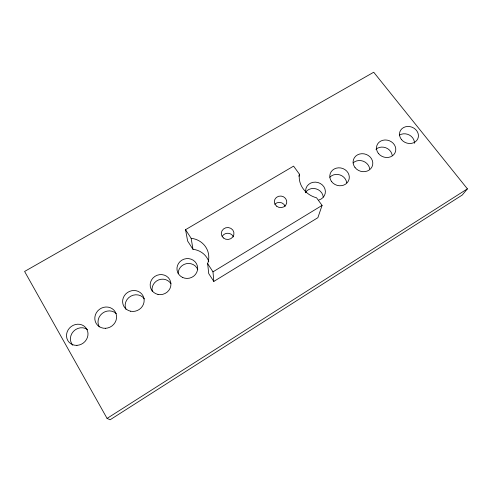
<?xml version="1.0" encoding="UTF-8"?>
<svg xmlns="http://www.w3.org/2000/svg" width="492" height="492" viewBox="0 0 492 492"><rect width="100%" height="100%" fill="white"/><g stroke="black" fill="none" stroke-linecap="round" stroke-linejoin="round"><path stroke-width="0.74" d="M298.915 176.284L299.407 174.156L293.583 166.13L185.546 229.69L187.637 241.055L192.987 249.303A19.502 18.61 -13.7 0 1 208.756 261.393M299.407 174.156A22.632 20.572 14.8 0 0 316.553 197.79L322.082 205.404L317.881 217.679L213.811 281.43L208.731 273.601L207.655 263.669A20.467 19.434 -12.6 0 0 191.148 238.294L185.546 229.69M467.4 188.848L462.252 195.029L110.116 419.768L107.072 418.409L24.6 271.455L373.711 72.232L467.4 188.848L107.072 418.409M213.811 281.43L212.981 271.848L322.082 205.404M207.655 263.669L212.981 271.848M191.148 238.294L192.987 249.303M274.862 204.186A6.101 5.676 10 0 1 285.188 206.345M222.236 236.4A6.193 5.861 -1 0 1 227.999 233.269A6.193 5.861 -1 0 1 233.429 236.88M305.827 192.796A9.938 9.108 14.9 0 1 313.004 182.323A9.938 9.108 14.9 0 1 324.941 188.953A9.938 9.108 14.9 0 1 318.859 200.029M305.532 192.249A9.723 8.936 15.1 0 1 315.981 188.836A9.723 8.936 15.1 0 1 323.269 197.058M329.849 177.212A9.625 8.739 17.2 0 1 339.99 174.943A9.625 8.739 17.2 0 1 346.688 182.833M353.053 162.926A9.742 8.733 18.8 0 1 363.145 161.173A9.742 8.733 18.8 0 1 369.695 168.984M178.178 273.558A10.147 9.699 -15.2 0 1 186.443 263.657A10.147 9.699 -15.2 0 1 197.79 269.616M152.231 291.282A10.227 9.742 -24 0 1 158.529 279.948A10.227 9.742 -24 0 1 170.908 283.669M125.903 309.32A10.676 10.092 -31.1 0 1 130.749 296.202A10.676 10.092 -31.1 0 1 144.42 298.915M99.298 326.897A10.879 10.178 -36.2 0 1 102.305 313.336A10.879 10.178 -36.2 0 1 116.26 313.582M72.773 345.236A10.83 10.006 -39.8 0 1 73.462 331.362A10.83 10.006 -39.8 0 1 87.527 329.566M375.937 149.291A9.582 8.481 20 0 1 385.765 147.754A9.582 8.481 20 0 1 392.186 155.331M399.59 135.042A9.416 8.223 20.9 0 1 409.492 135.109A9.416 8.223 20.9 0 1 414.448 143.27M276.486 206.099A6.248 5.787 9.9 0 0 286.695 203.079A6.248 5.787 9.9 0 0 278.558 196.29A6.248 5.787 9.9 0 0 276.486 206.099M223.356 237.925A6.341 5.99 -0.9 0 0 233.829 234.795A6.341 5.99 -0.9 0 0 225.742 227.796A6.341 5.99 -0.9 0 0 223.356 237.925M76.949 345.353A11.095 10.234 -39.3 0 0 86.721 329.031A11.095 10.234 -39.3 0 0 68.099 329.96A11.095 10.234 -39.3 0 0 76.949 345.353M105.54 328.299A11.144 10.406 -35.5 0 0 115.22 311.867A11.144 10.406 -35.5 0 0 96.346 312.789A11.144 10.406 -35.5 0 0 105.54 328.299M157.993 294.419A10.473 9.951 -23.3 0 0 170.564 281.541A10.473 9.951 -23.3 0 0 153.123 277.869A10.473 9.951 -23.3 0 0 157.993 294.419M182.36 277.334A10.387 9.902 -14.6 0 0 197.661 268.017A10.387 9.902 -14.6 0 0 181.905 260.145A10.387 9.902 -14.6 0 0 182.36 277.334M331.62 181.622A9.84 8.899 17 0 0 348.441 180.951A9.84 8.899 17 0 0 338.582 167.821A9.84 8.899 17 0 0 331.62 181.622M355.021 167.526A9.957 8.887 18.6 0 0 371.983 166.868A9.957 8.887 18.6 0 0 361.866 153.701A9.957 8.887 18.6 0 0 355.021 167.526M378.409 153.436A9.791 8.628 19.8 0 0 395.027 152.809A9.791 8.628 19.8 0 0 384.953 139.98A9.791 8.628 19.8 0 0 378.409 153.436M130.589 311.215A10.929 10.314 -30.3 0 0 143.799 297.765A10.929 10.314 -30.3 0 0 125.774 293.945A10.929 10.314 -30.3 0 0 130.589 311.215M401.466 139.55A9.619 8.364 20.7 0 0 417.726 138.947A9.619 8.364 20.7 0 0 407.708 126.456A9.619 8.364 20.7 0 0 401.466 139.55"/></g></svg>
